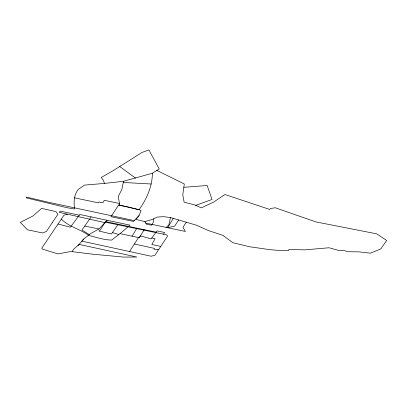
<?xml version="1.0" encoding="UTF-8"?>
<svg xmlns="http://www.w3.org/2000/svg" width="407" height="407" viewBox="0 0 407 407"><rect width="100%" height="100%" fill="white"/><g stroke="black" fill="none" stroke-linecap="round" stroke-linejoin="round"><path stroke-width="0.61" d="M152.355 173.255L123.519 181.278L104.538 183.409L103.098 179.858L101.18 177.498L113.217 170.619L141.901 152.508L148.906 149.918L159.229 168.981L152.355 173.255C152.416 186.187 146.551 199.399 139.082 209.732L118.615 205.001L110.958 216.728L133.557 221.439L139.036 215.578L141.117 210.577L139.082 209.732L127.198 206.715L118.615 205.001M123.519 181.278L121.897 189.209L118.289 196.53L119.77 205.235M156.664 170.319L184.29 183.979L182.774 194.882L184.127 202.172L194.861 204.975L201.302 207.845L213.685 202.045L224.954 194.521L269.78 209.463L270.457 208.562L275.188 207.743L315.832 221.901L376.734 233.847L386.65 240.466L380.764 248.952L370.395 253.164L358.735 251.852L347.38 251.73L344.79 250.681L339.25 250.564L329.024 247.756L305.011 249.862L288.873 249.532L288.39 250.58L280.041 250.473L270.299 249.72L249.695 246.774L232.733 242.669L223.031 235.419L208.506 230.601L196.337 225.173L170.497 217.572L168.844 224.898L166.204 227.411L145.681 223.031M134.498 220.635L49.761 202.549L26.252 197.034L26.424 197.904L66.651 207.631L74.501 209.01C73.753 202.187 73.789 195.202 78.139 189.54L84.524 185.109L104.538 183.409M72.151 251.648L73.423 249.435L79.136 244.398L136.894 257.036L123.652 257.082L92.475 254.172L72.151 251.648L68.732 251.867L57.957 253.917L42.577 249.16L41.753 248.199L63.996 215.176L67.45 214.189M173.245 218.422L167.745 227.737L174.756 226.033L178.678 219.999M132.102 236.202L136.589 228.663M120.004 233.613L139.255 237.734L140.379 235.897L151.139 238.878L157.092 230.901L164.626 232.504L163.543 234.218M139.255 237.734L144.195 229.685L156.176 232.127L155.815 232.616L105.367 222.156L105.83 221.662L144.195 229.685M186.243 222.197L182.967 227.34L185.358 231.446L166.204 227.411M61.355 219.103C69.109 227.065 79.991 228.907 88.706 235.404C96.281 237.245 103.866 240.038 111.737 240.059L121.963 232.087L129.97 225.137L107.127 220.279L98.962 228.963L90.995 233.359L83.684 239.011L81.878 241.142L129.579 251.531L138.512 237.576M134.402 243.997L154.568 248.428L154.044 249.257L158.567 249.771L167.592 236.085L166.677 234.87L155.815 232.616M118.208 224.323L111.437 233.989L98.911 231.023L100.117 230.092L104.914 222.634L59.285 212.357L60.129 211.111L79.243 215.211M91.158 216.9L81.98 230.021L89.448 234.732M139.036 215.578L135.913 219.429L144.821 221.601L151.796 219.643L157.183 217.084L163.614 216.677L170.497 217.572M78.068 245.655L83.684 239.011M195.726 205.357L212.032 199.486L207.153 185.506L183.832 187.296M123.28 182.443L151.262 184.005M84.748 226.063L98.962 228.963M119.475 203.495L104.324 200.29L102.732 202.798L98.87 201.979L98.321 202.849L74.267 197.761M107.127 220.279L79.772 214.489L70.411 227.192L58.028 224.038M151.775 238.019L155.057 238.721L151.852 244.51L160.775 246.423M129.579 251.531L151.129 256.232L154.991 255.199L158.135 250.427L158.023 249.71M112.464 232.545L118.798 234.554M119.714 166.544L135.617 178.144M144.821 221.601L146.327 224.115L151.572 225.203L153.195 222.41L153.449 218.859M52.305 222.588L46.373 231.497L42.552 232.962L27.473 229.792L20.35 222.39L33.018 215.954L41.6 208.389L56.034 211.63L57.947 214.321L52.305 222.588"/></g></svg>
